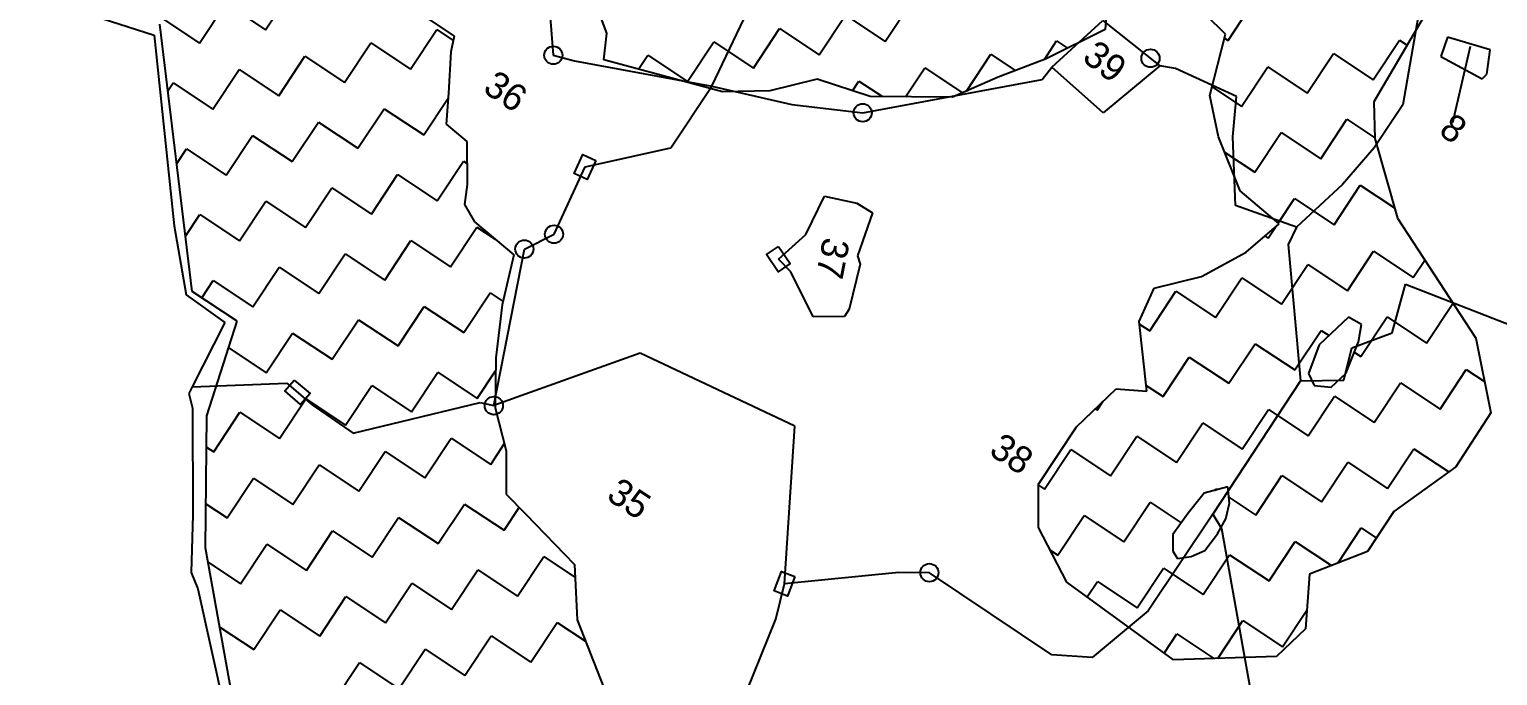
# Model space of a CAD drawing. Header units: metres. Extents: x 299922 to 302574, y 1953268 to 1957171.
# Drawn here: x 300292 to 301279, y 1955225 to 1955659 of the extents above; entities that cross this region are included whole.
import ezdxf

# ---------------------------------------------------------------- set-up
doc = ezdxf.new("R2010")
doc.units = ezdxf.units.M
for name, color, linetype in [('POLY_HATCH', 12, 'Continuous'), ('POLY_PARCEL', 6, 'Continuous'), ('POLY_WATER', 4, 'Continuous'), ('TEXT_PARCEL', 7, 'Continuous')]:
    doc.layers.add(name, color=color, linetype=linetype)
doc.styles.get("Standard").update_dxf_attribs({"font": 'simplex.shx'})
doc.styles.add('TEXT_MAP', font='')
doc.styles.get('TEXT_MAP').set_extended_font_data('Kruti Dev 050')
doc.dimstyles.get("Standard").update_dxf_attribs({"dimtxt": 0.18, "dimasz": 0.18, "dimexe": 0.18, "dimexo": 0.0625, "dimgap": 0.09, "dimtad": 0, "dimtih": 1, "dimtoh": 1, "dimdec": 4, "dimzin": 0, "dimdsep": 46, "dimtxsty": 'Standard', "dimcen": 0.09, "dimadec": 0, "dimazin": 0, "dimtfac": 1, "dimtdec": 4, "dimtofl": 0, "dimtmove": 0, "dimatfit": 3, "dimfxl": 1, "dimtolj": 1, "dimtzin": 0, "dimarcsym": 0})

msp = doc.modelspace()

# ---------------------------------------------------------------- linework, layer by layer
for points in [[(300673.2, 1955571.32), (300667.34, 1955558.6), (300658.54, 1955562.66), (300664.4, 1955575.38)], [(300795.85, 1955513.6), (300803.69, 1955502), (300795.67, 1955496.57), (300787.82, 1955508.17)], [(300470.44, 1955423.76), (300481.06, 1955414.63), (300474.75, 1955407.28), (300464.13, 1955416.41)], [(300806.88, 1955291.73), (300801.95, 1955278.62), (300792.88, 1955282.03), (300797.81, 1955295.14)]]:
    msp.add_lwpolyline(points, close=True)
for centre in [(300644.53, 1955642.09), (300644.53, 1955642.09), (301045.81, 1955640.02), (300852.43, 1955603.41), (300645.03, 1955521.75), (300625.07, 1955511.79), (300604.57, 1955406.58), (300897.25, 1955294.31)]:
    msp.add_circle(centre, 6.08)
at = {"layer": 'POLY_HATCH'}
for p, q in [((301096.23, 1955656.3), (301029.08, 1955722.51)), ((300680.57, 1955656.88), (300664.82, 1955698.67)), ((301017.45, 1955684.43), (301015.3, 1955659.33)), ((300546.06, 1955676.08), (300577.92, 1955654.96)), ((301233.61, 1955674.88), (301195.86, 1955610.65)), ((300401.98, 1955483.34), (300380.07, 1955663.03)), ((300577.92, 1955654.96), (300575.73, 1955644.36)), ((300678.39, 1955639.02), (300680.57, 1955656.88)), ((301015.3, 1955659.33), (300975.75, 1955639.72)), ((301085.75, 1955615), (301096.23, 1955656.3)), ((300575.73, 1955644.36), (300574.14, 1955616.47)), ((300758.24, 1955617.46), (300678.39, 1955639.02)), ((300975.75, 1955639.72), (300943.43, 1955627.37)), ((300821.81, 1955625.97), (300790.03, 1955618.09)), ((300857.55, 1955614.34), (300821.81, 1955625.97)), ((300943.43, 1955627.37), (300912.78, 1955613.92)), ((300574.14, 1955616.47), (300572.52, 1955595.83)), ((300790.03, 1955618.09), (300758.24, 1955617.46)), ((300912.78, 1955613.92), (300857.55, 1955614.34)), ((301091.42, 1955587.13), (301085.75, 1955615)), ((301195.86, 1955610.65), (301196.49, 1955586.11)), ((300572.52, 1955595.83), (300586.51, 1955584.15)), ((300586.51, 1955584.15), (300586.59, 1955555.15)), ((301106.03, 1955550.91), (301091.42, 1955587.13)), ((301196.49, 1955586.11), (301211.72, 1955532.61)), ((300586.59, 1955555.15), (300584.96, 1955541.76)), ((301132.32, 1955528.66), (301106.03, 1955550.91)), ((300584.96, 1955541.76), (300591.69, 1955530.06)), ((300591.69, 1955530.06), (300617.98, 1955507.82)), ((301110.06, 1955509.65), (301132.32, 1955528.66)), ((301211.72, 1955532.61), (301264.4, 1955451.86)), ((300617.98, 1955507.82), (300610.27, 1955474.33)), ((301079.98, 1955493.4), (301110.06, 1955509.65)), ((301038.23, 1955463.19), (301048.21, 1955485.52)), ((301048.21, 1955485.52), (301079.98, 1955493.4)), ((300432.17, 1955463.33), (300401.98, 1955483.34)), ((300610.27, 1955474.33), (300605.91, 1955438.63)), ((301178.87, 1955465.98), (301159.2, 1955447.5)), ((301187.67, 1955461.07), (301178.87, 1955465.98)), ((300411.72, 1955399.7), (300432.17, 1955463.33)), ((301043.39, 1955416.35), (301038.23, 1955463.19)), ((301185.56, 1955449.49), (301187.67, 1955461.07)), ((301159.2, 1955447.5), (301151.96, 1955428.19)), ((301177.05, 1955428.25), (301185.56, 1955449.49)), ((301264.4, 1955451.86), (301274.59, 1955401.68)), ((300605.91, 1955438.63), (300605.45, 1955405.16)), ((301151.96, 1955428.19), (301155.85, 1955420.06)), ((301167.21, 1955419.01), (301177.05, 1955428.25)), ((300996.04, 1955392.26), (301022.75, 1955417.97)), ((301022.75, 1955417.97), (301043.39, 1955416.35)), ((301155.85, 1955420.06), (301167.21, 1955419.01)), ((300410.87, 1955311.02), (300411.72, 1955399.7)), ((300605.45, 1955405.16), (300612.79, 1955376.18)), ((301274.59, 1955401.68), (301251.08, 1955365.52)), ((300970.5, 1955353.71), (300996.04, 1955392.26)), ((300612.79, 1955376.18), (300612.88, 1955347.18)), ((301251.08, 1955365.52), (301209.33, 1955335.31)), ((300612.88, 1955347.18), (300625.75, 1955333.82)), ((300970.58, 1955324.71), (300970.5, 1955353.71)), ((301081.88, 1955347.64), (301071.2, 1955334.32)), ((301097.73, 1955351.96), (301081.88, 1955347.64)), ((301098.83, 1955341.04), (301097.73, 1955351.96)), ((301096.5, 1955330.53), (301098.83, 1955341.04)), ((300625.75, 1955333.82), (300658.77, 1955299.88)), ((301071.2, 1955334.32), (301060.73, 1955319.94)), ((301090.74, 1955320.44), (301096.5, 1955330.53)), ((301209.33, 1955335.31), (301191.56, 1955308.49)), ((300989.66, 1955287.95), (300970.58, 1955324.71)), ((301060.73, 1955319.94), (301060.76, 1955308.79)), ((301082.42, 1955309.27), (301090.74, 1955320.44)), ((300432.43, 1955190.6), (300410.87, 1955311.02)), ((301060.76, 1955308.79), (301063.99, 1955303.87)), ((301073.21, 1955305.18), (301082.42, 1955309.27)), ((301191.56, 1955308.49), (301152.55, 1955293.34)), ((300658.77, 1955299.88), (300660.55, 1955262.51)), ((301063.99, 1955303.87), (301073.21, 1955305.18)), ((301061.23, 1955235.69), (300989.66, 1955287.95)), ((301152.55, 1955293.34), (301149.87, 1955256.53)), ((300660.55, 1955262.51), (300678.54, 1955216.82)), ((301149.87, 1955256.53), (301130.4, 1955238.08)), ((301130.4, 1955238.08), (301061.23, 1955235.69))]:
    msp.add_line(p, q, dxfattribs=at)
at = {"layer": 'POLY_HATCH', "linetype": 'Continuous'}
for p, q in [((300451.04, 1955659.1), (300468.69, 1955685.73)), ((300406.76, 1955650.12), (300424.41, 1955676.75)), ((300424.41, 1955676.75), (300451.04, 1955659.1)), ((300867.53, 1955651.35), (300885.18, 1955677.98)), ((301097.92, 1955651.96), (301115.57, 1955678.59)), ((300380.12, 1955667.77), (300406.76, 1955650.12)), ((300823.25, 1955642.37), (300840.9, 1955669)), ((300840.9, 1955669), (300867.53, 1955651.35)), ((300548.58, 1955632.78), (300566.23, 1955659.41)), ((300566.23, 1955659.41), (300577.32, 1955652.06)), ((300778.97, 1955633.39), (300796.62, 1955660.02)), ((300796.62, 1955660.02), (300823.25, 1955642.37)), ((301095.53, 1955653.55), (301097.92, 1955651.96)), ((300504.3, 1955623.8), (300521.95, 1955650.43)), ((300521.95, 1955650.43), (300548.58, 1955632.78)), ((300734.69, 1955624.41), (300752.34, 1955651.04)), ((300752.34, 1955651.04), (300778.97, 1955633.39)), ((300922.09, 1955618), (300938.44, 1955642.68)), ((300938.44, 1955642.68), (300954.91, 1955631.76)), ((300974.5, 1955639.24), (300982.73, 1955651.66)), ((300982.73, 1955651.66), (300990.04, 1955646.81)), ((301151.18, 1955616.66), (301168.83, 1955643.29)), ((301168.83, 1955643.29), (301195.46, 1955625.64)), ((301195.46, 1955625.64), (301213.11, 1955652.27)), ((301213.11, 1955652.27), (301218.3, 1955648.83)), ((300460.02, 1955614.82), (300477.67, 1955641.45)), ((300477.67, 1955641.45), (300504.3, 1955623.8)), ((300701.84, 1955632.69), (300708.06, 1955642.06)), ((300708.06, 1955642.06), (300734.69, 1955624.41)), ((300881.21, 1955614.16), (300894.16, 1955633.7)), ((300894.16, 1955633.7), (300919.53, 1955616.88)), ((301106.9, 1955607.68), (301124.55, 1955634.31)), ((301124.55, 1955634.31), (301151.18, 1955616.66)), ((300385.55, 1955618.12), (300389.1, 1955623.49)), ((300389.1, 1955623.49), (300415.73, 1955605.84)), ((300415.73, 1955605.84), (300433.39, 1955632.47)), ((300433.39, 1955632.47), (300460.02, 1955614.82)), ((300845.59, 1955618.24), (300849.88, 1955624.72)), ((300849.88, 1955624.72), (300865.63, 1955614.28)), ((300557.56, 1955588.49), (300573.87, 1955613.11)), ((301087.21, 1955620.73), (301106.9, 1955607.68)), ((300513.28, 1955579.51), (300530.93, 1955606.15)), ((300530.93, 1955606.15), (300557.56, 1955588.49)), ((300469, 1955570.54), (300486.65, 1955597.17)), ((300486.65, 1955597.17), (300513.28, 1955579.51)), ((301160.16, 1955572.38), (301177.81, 1955599.01)), ((301177.81, 1955599.01), (301196.48, 1955586.63)), ((300424.71, 1955561.56), (300442.37, 1955588.19)), ((300442.37, 1955588.19), (300469, 1955570.54)), ((301115.88, 1955563.4), (301133.53, 1955590.03)), ((301133.53, 1955590.03), (301160.16, 1955572.38)), ((300391.5, 1955569.28), (300398.08, 1955579.21)), ((300398.08, 1955579.21), (300424.71, 1955561.56)), ((301095.56, 1955576.87), (301115.88, 1955563.4)), ((300566.54, 1955544.21), (300584.19, 1955570.84)), ((300584.19, 1955570.84), (300586.55, 1955569.28)), ((300522.26, 1955535.23), (300539.91, 1955561.86)), ((300539.91, 1955561.86), (300566.54, 1955544.21)), ((301169.14, 1955528.1), (301186.79, 1955554.73)), ((301186.79, 1955554.73), (301209.75, 1955539.51)), ((300433.69, 1955517.27), (300451.34, 1955543.9)), ((300451.34, 1955543.9), (300477.97, 1955526.25)), ((300477.97, 1955526.25), (300495.63, 1955552.88)), ((300495.63, 1955552.88), (300522.26, 1955535.23)), ((301131.59, 1955529.28), (301142.51, 1955545.75)), ((301142.51, 1955545.75), (301169.14, 1955528.1)), ((300397.46, 1955520.44), (300407.06, 1955534.93)), ((300407.06, 1955534.93), (300433.69, 1955517.27)), ((300575.52, 1955499.93), (300593.17, 1955526.56)), ((300593.17, 1955526.56), (300605.44, 1955518.43)), ((301124.86, 1955519.12), (301129.7, 1955526.43)), ((300531.24, 1955490.95), (300548.89, 1955517.58)), ((300548.89, 1955517.58), (300575.52, 1955499.93)), ((301122.77, 1955520.5), (301124.86, 1955519.12)), ((300486.95, 1955481.97), (300504.61, 1955508.6)), ((300504.61, 1955508.6), (300531.24, 1955490.95)), ((301178.12, 1955483.81), (301195.77, 1955510.45)), ((301195.77, 1955510.45), (301222.4, 1955492.79)), ((301222.4, 1955492.79), (301230.11, 1955504.42)), ((300442.67, 1955472.99), (300460.32, 1955499.62)), ((300460.32, 1955499.62), (300486.95, 1955481.97)), ((301133.84, 1955474.84), (301151.49, 1955501.47)), ((301151.49, 1955501.47), (301178.12, 1955483.81)), ((300408.39, 1955479.1), (300416.04, 1955490.64)), ((300416.04, 1955490.64), (300442.67, 1955472.99)), ((301089.56, 1955465.86), (301107.21, 1955492.49)), ((301107.21, 1955492.49), (301133.84, 1955474.84)), ((300584.5, 1955455.65), (300602.15, 1955482.28)), ((300602.15, 1955482.28), (300610.78, 1955476.56)), ((301045.27, 1955456.88), (301062.93, 1955483.51)), ((301062.93, 1955483.51), (301089.56, 1955465.86)), ((301231.38, 1955448.51), (301249.03, 1955475.14)), ((301249.03, 1955475.14), (301249.35, 1955474.93)), ((300540.22, 1955446.67), (300557.87, 1955473.3)), ((300557.87, 1955473.3), (300584.5, 1955455.65)), ((301187.1, 1955439.53), (301204.75, 1955466.16)), ((301204.75, 1955466.16), (301231.38, 1955448.51)), ((300451.65, 1955428.71), (300469.3, 1955455.34)), ((300469.3, 1955455.34), (300495.93, 1955437.69)), ((300495.93, 1955437.69), (300513.58, 1955464.32)), ((300513.58, 1955464.32), (300540.22, 1955446.67)), ((301038.43, 1955461.42), (301045.27, 1955456.88)), ((301142.82, 1955430.55), (301160.47, 1955457.18)), ((301160.47, 1955457.18), (301165.77, 1955453.67)), ((300426.42, 1955445.44), (300451.65, 1955428.71)), ((301098.53, 1955421.57), (301116.19, 1955448.2)), ((301116.19, 1955448.2), (301142.82, 1955430.55)), ((301054.25, 1955412.6), (301071.9, 1955439.23)), ((301071.9, 1955439.23), (301098.53, 1955421.57)), ((301182.73, 1955442.43), (301187.1, 1955439.53)), ((300549.19, 1955402.39), (300566.85, 1955429.02)), ((300566.85, 1955429.02), (300593.48, 1955411.37)), ((300593.48, 1955411.37), (300605.79, 1955429.95)), ((301240.36, 1955404.23), (301258.01, 1955430.86)), ((301258.01, 1955430.86), (301270.33, 1955422.7)), ((300504.91, 1955393.41), (300522.56, 1955420.04)), ((300522.56, 1955420.04), (300549.19, 1955402.39)), ((301042.98, 1955420.06), (301054.25, 1955412.6)), ((301196.08, 1955395.25), (301213.73, 1955421.88)), ((301213.73, 1955421.88), (301240.36, 1955404.23)), ((300460.63, 1955384.43), (300478.28, 1955411.06)), ((300478.28, 1955411.06), (300504.91, 1955393.41)), ((301009.97, 1955403.62), (301013.74, 1955409.3)), ((301151.8, 1955386.27), (301169.45, 1955412.9)), ((301169.45, 1955412.9), (301196.08, 1955395.25)), ((300416.35, 1955375.45), (300434, 1955402.08)), ((300434, 1955402.08), (300460.63, 1955384.43)), ((301008.71, 1955404.45), (301009.97, 1955403.62)), ((301107.51, 1955377.29), (301125.17, 1955403.92)), ((301125.17, 1955403.92), (301151.8, 1955386.27)), ((301018.95, 1955359.33), (301036.6, 1955385.96)), ((301036.6, 1955385.96), (301063.23, 1955368.31)), ((301063.23, 1955368.31), (301080.88, 1955394.94)), ((301080.88, 1955394.94), (301107.51, 1955377.29)), ((300411.51, 1955378.65), (300416.35, 1955375.45)), ((300558.17, 1955358.11), (300575.82, 1955384.74)), ((300575.82, 1955384.74), (300602.46, 1955367.08)), ((300602.46, 1955367.08), (300611.6, 1955380.88)), ((300974.67, 1955350.35), (300992.32, 1955376.99)), ((300992.32, 1955376.99), (301018.95, 1955359.33)), ((301205.06, 1955350.97), (301222.71, 1955377.6)), ((301222.71, 1955377.6), (301246.23, 1955362.01)), ((300469.61, 1955340.15), (300487.26, 1955366.78)), ((300487.26, 1955366.78), (300513.89, 1955349.13)), ((300513.89, 1955349.13), (300531.54, 1955375.76)), ((300531.54, 1955375.76), (300558.17, 1955358.11)), ((301160.78, 1955341.99), (301178.43, 1955368.62)), ((301178.43, 1955368.62), (301205.06, 1955350.97)), ((300425.33, 1955331.17), (300442.98, 1955357.8)), ((300442.98, 1955357.8), (300469.61, 1955340.15)), ((301116.49, 1955333.01), (301134.14, 1955359.64)), ((301134.14, 1955359.64), (301160.78, 1955341.99)), ((300970.5, 1955353.12), (300974.67, 1955350.35)), ((301089.18, 1955349.63), (301089.86, 1955350.66)), ((301089.86, 1955350.66), (301090.77, 1955350.06)), ((300411.15, 1955340.57), (300425.33, 1955331.17)), ((300567.15, 1955313.82), (300584.8, 1955340.45)), ((300584.8, 1955340.45), (300611.43, 1955322.8)), ((300611.43, 1955322.8), (300621.6, 1955338.13)), ((301027.93, 1955315.05), (301045.58, 1955341.68)), ((301045.58, 1955341.68), (301066.48, 1955327.83)), ((301098.43, 1955344.98), (301116.49, 1955333.01)), ((300522.87, 1955304.84), (300540.52, 1955331.47)), ((300540.52, 1955331.47), (300567.15, 1955313.82)), ((300983.65, 1955306.07), (301001.3, 1955332.7)), ((301001.3, 1955332.7), (301027.93, 1955315.05)), ((300478.59, 1955295.87), (300496.24, 1955322.5)), ((300496.24, 1955322.5), (300522.87, 1955304.84)), ((301171.82, 1955300.83), (301187.41, 1955324.34)), ((301187.41, 1955324.34), (301197.59, 1955317.59)), ((300434.31, 1955286.89), (300451.96, 1955313.52)), ((300451.96, 1955313.52), (300478.59, 1955295.87)), ((300978.48, 1955309.5), (300983.65, 1955306.07)), ((301125.47, 1955288.73), (301143.12, 1955315.36)), ((301143.12, 1955315.36), (301167.55, 1955299.17)), ((300412.61, 1955301.26), (300434.31, 1955286.89)), ((300620.41, 1955278.52), (300638.07, 1955305.15)), ((300638.07, 1955305.15), (300659.19, 1955291.15)), ((301036.91, 1955270.77), (301054.56, 1955297.4)), ((301054.56, 1955297.4), (301081.19, 1955279.75)), ((301081.19, 1955279.75), (301098.84, 1955306.38)), ((301098.84, 1955306.38), (301125.47, 1955288.73)), ((300576.13, 1955269.54), (300593.78, 1955296.17)), ((300593.78, 1955296.17), (300620.41, 1955278.52)), ((301003.34, 1955277.96), (301010.28, 1955288.42)), ((301010.28, 1955288.42), (301036.91, 1955270.77)), ((300487.57, 1955251.58), (300505.22, 1955278.21)), ((300505.22, 1955278.21), (300531.85, 1955260.56)), ((300531.85, 1955260.56), (300549.5, 1955287.19)), ((300549.5, 1955287.19), (300576.13, 1955269.54)), ((300443.29, 1955242.6), (300460.94, 1955269.23)), ((300460.94, 1955269.23), (300487.57, 1955251.58)), ((301134.45, 1955244.45), (301150.79, 1955269.09)), ((300420.4, 1955257.77), (300443.29, 1955242.6)), ((300629.39, 1955234.24), (300647.04, 1955260.87)), ((300647.04, 1955260.87), (300666.2, 1955248.17)), ((301091, 1955236.71), (301107.82, 1955262.1)), ((301107.82, 1955262.1), (301134.45, 1955244.45)), ((300585.11, 1955225.26), (300602.76, 1955251.89)), ((300602.76, 1955251.89), (300629.39, 1955234.24)), ((301055, 1955240.23), (301063.54, 1955253.12)), ((301063.54, 1955253.12), (301088.42, 1955236.63)), ((300540.83, 1955216.28), (300558.48, 1955242.91)), ((300558.48, 1955242.91), (300585.11, 1955225.26)), ((300496.55, 1955207.3), (300514.2, 1955233.93)), ((300514.2, 1955233.93), (300540.83, 1955216.28))]:
    msp.add_line(p, q, dxfattribs=at)
at = {"layer": 'POLY_PARCEL'}
for p, q in [((300751.09, 1955621.31), (300822.18, 1955771.02)), ((300638.62, 1955717.01), (300644.53, 1955642.09)), ((300979.45, 1955633.99), (301013.76, 1955665.52)), ((301013.76, 1955665.52), (301052.14, 1955634.99)), ((301225.78, 1955668.01), (301215.39, 1955608.83)), ((301245.42, 1955654.28), (301240.85, 1955641.14)), ((301274.02, 1955645.77), (301245.42, 1955654.28)), ((301271.79, 1955629.31), (301274.02, 1955645.77)), ((300644.53, 1955642.09), (300658.85, 1955638.23)), ((300658.85, 1955638.23), (300751.09, 1955621.31)), ((300972.92, 1955625.76), (300979.45, 1955633.99)), ((301014.11, 1955603.43), (300979.45, 1955633.99)), ((301052.14, 1955634.99), (301014.11, 1955603.43)), ((301062.63, 1955633.12), (301052.14, 1955634.99)), ((301103.66, 1955614.37), (301062.63, 1955633.12)), ((301240.85, 1955641.14), (301268.59, 1955626.22)), ((300852.43, 1955603.41), (300972.92, 1955625.76)), ((301268.59, 1955626.22), (301271.79, 1955629.31)), ((300723.58, 1955579.8), (300751.09, 1955621.31)), ((300751.09, 1955621.31), (300804.78, 1955608.99)), ((301101.14, 1955587.22), (301103.66, 1955614.37)), ((300804.78, 1955608.99), (300852.43, 1955603.41)), ((301215.39, 1955608.83), (301196.11, 1955579.8)), ((301102.91, 1955541.06), (301101.14, 1955587.22)), ((300665.87, 1955566.99), (300723.58, 1955579.8)), ((301196.11, 1955579.8), (301174.89, 1955555.21)), ((300645.03, 1955521.75), (300665.87, 1955566.99)), ((301174.89, 1955555.21), (301143.92, 1955526.53)), ((300814.33, 1955521.64), (300826.79, 1955547.31)), ((300826.79, 1955547.31), (300848.47, 1955542.56)), ((300848.47, 1955542.56), (300858.91, 1955536.15)), ((300858.91, 1955536.15), (300848.93, 1955507.32)), ((301143.92, 1955526.53), (301102.91, 1955541.06)), ((301143.92, 1955526.53), (301138.27, 1955514.81)), ((300625.07, 1955511.79), (300645.03, 1955521.75)), ((300795.76, 1955505.09), (300814.33, 1955521.64)), ((301138.27, 1955514.81), (301146.63, 1955423.26)), ((300604.57, 1955406.58), (300625.07, 1955511.79)), ((300804.22, 1955496.44), (300795.76, 1955505.09)), ((300848.93, 1955507.32), (300850.7, 1955501.58)), ((300819.18, 1955466.26), (300804.22, 1955496.44)), ((300850.7, 1955501.58), (300843.43, 1955471.46)), ((301208.16, 1955455.59), (301217.16, 1955488.28)), ((301217.16, 1955488.28), (301292.04, 1955459.03)), ((300840.15, 1955466.55), (300819.18, 1955466.26)), ((300843.43, 1955471.46), (300840.15, 1955466.55)), ((301181.04, 1955445.45), (301208.16, 1955455.59)), ((301175.74, 1955423.65), (301181.04, 1955445.45)), ((300702.84, 1955441.88), (300604.57, 1955406.58)), ((300806.72, 1955392.71), (300702.84, 1955441.88)), ((300401.94, 1955419.19), (300465.52, 1955421.59)), ((300465.52, 1955421.59), (300482.4, 1955407.1)), ((301146.63, 1955423.26), (301087.78, 1955333.54)), ((301146.63, 1955423.26), (301175.74, 1955423.65)), ((300482.4, 1955407.1), (300510.12, 1955388.17)), ((300510.12, 1955388.17), (300595.49, 1955408.76)), ((300595.49, 1955408.76), (300604.57, 1955406.58)), ((300799.88, 1955286.88), (300806.72, 1955392.71)), ((301087.78, 1955333.54), (301044.14, 1955268.65)), ((301087.78, 1955333.54), (301093.62, 1955324.04)), ((301093.62, 1955324.04), (301115.1, 1955203.71)), ((300876.6, 1955294.37), (300799.88, 1955286.88)), ((300897.25, 1955294.31), (300876.6, 1955294.37)), ((300979.55, 1955239.11), (300897.25, 1955294.31)), ((300793.95, 1955263.12), (300799.88, 1955286.88)), ((301044.14, 1955268.65), (301006.52, 1955237.35)), ((300747.61, 1955147.9), (300793.95, 1955263.12)), ((301006.52, 1955237.35), (300979.55, 1955239.11))]:
    msp.add_line(p, q, dxfattribs=at)
at = {"layer": 'POLY_WATER'}
for p, q in [((300292.47, 1955682.57), (300376.31, 1955655.59)), ((300376.31, 1955655.59), (300389.72, 1955527.5)), ((300389.72, 1955527.5), (300397.79, 1955481.1)), ((300397.79, 1955481.1), (300423.71, 1955462.5)), ((300423.71, 1955462.5), (300401.94, 1955419.19)), ((300401.94, 1955419.19), (300399.69, 1955414.72)), ((300399.69, 1955414.72), (300402.01, 1955404.97)), ((300402.01, 1955404.97), (300402.29, 1955333.16)), ((300402.29, 1955333.16), (300401.29, 1955294.46)), ((300401.29, 1955294.46), (300405.58, 1955283.41)), ((300405.58, 1955283.41), (300431.54, 1955167.4))]:
    msp.add_line(p, q, dxfattribs=at)

# ---------------------------------------------------------------- texts
at = {"layer": 'TEXT_PARCEL', "ltscale": 10, "style": 'TEXT_MAP'}
for s, height, rotation, p in [('39', 18.113, 322.65139, (300999.09, 1955638.96)), ('36', 18.113, 326.46271, (300596.39, 1955617.84)), ('8', 18.11, 324.61643, (301238.71, 1955589.47)), ('37', 18.113, 259.03512, (300826.05, 1955520.45)), ('38', 18.113, 326.46271, (300936.48, 1955374.2)), ('35', 18.113, 326.46271, (300679.42, 1955344.1))]:
    msp.add_text(s, height=height, rotation=rotation, dxfattribs=at).set_placement(p)

# ---------------------------------------------------------------- leaders
msp.add_leader([(301248.93, 1955596.88), (301260.85, 1955648.14)], dimstyle='Standard', override={"dimtxt": 2.5, "dimasz": 2.5, "dimexe": 1.25, "dimexo": 0.625, "dimgap": 0.625, "dimtad": 1, "dimtih": 0, "dimtoh": 0, "dimzin": 8, "dimcen": 2.5, "dimtofl": 1})

doc.saveas('drawing.dxf')
